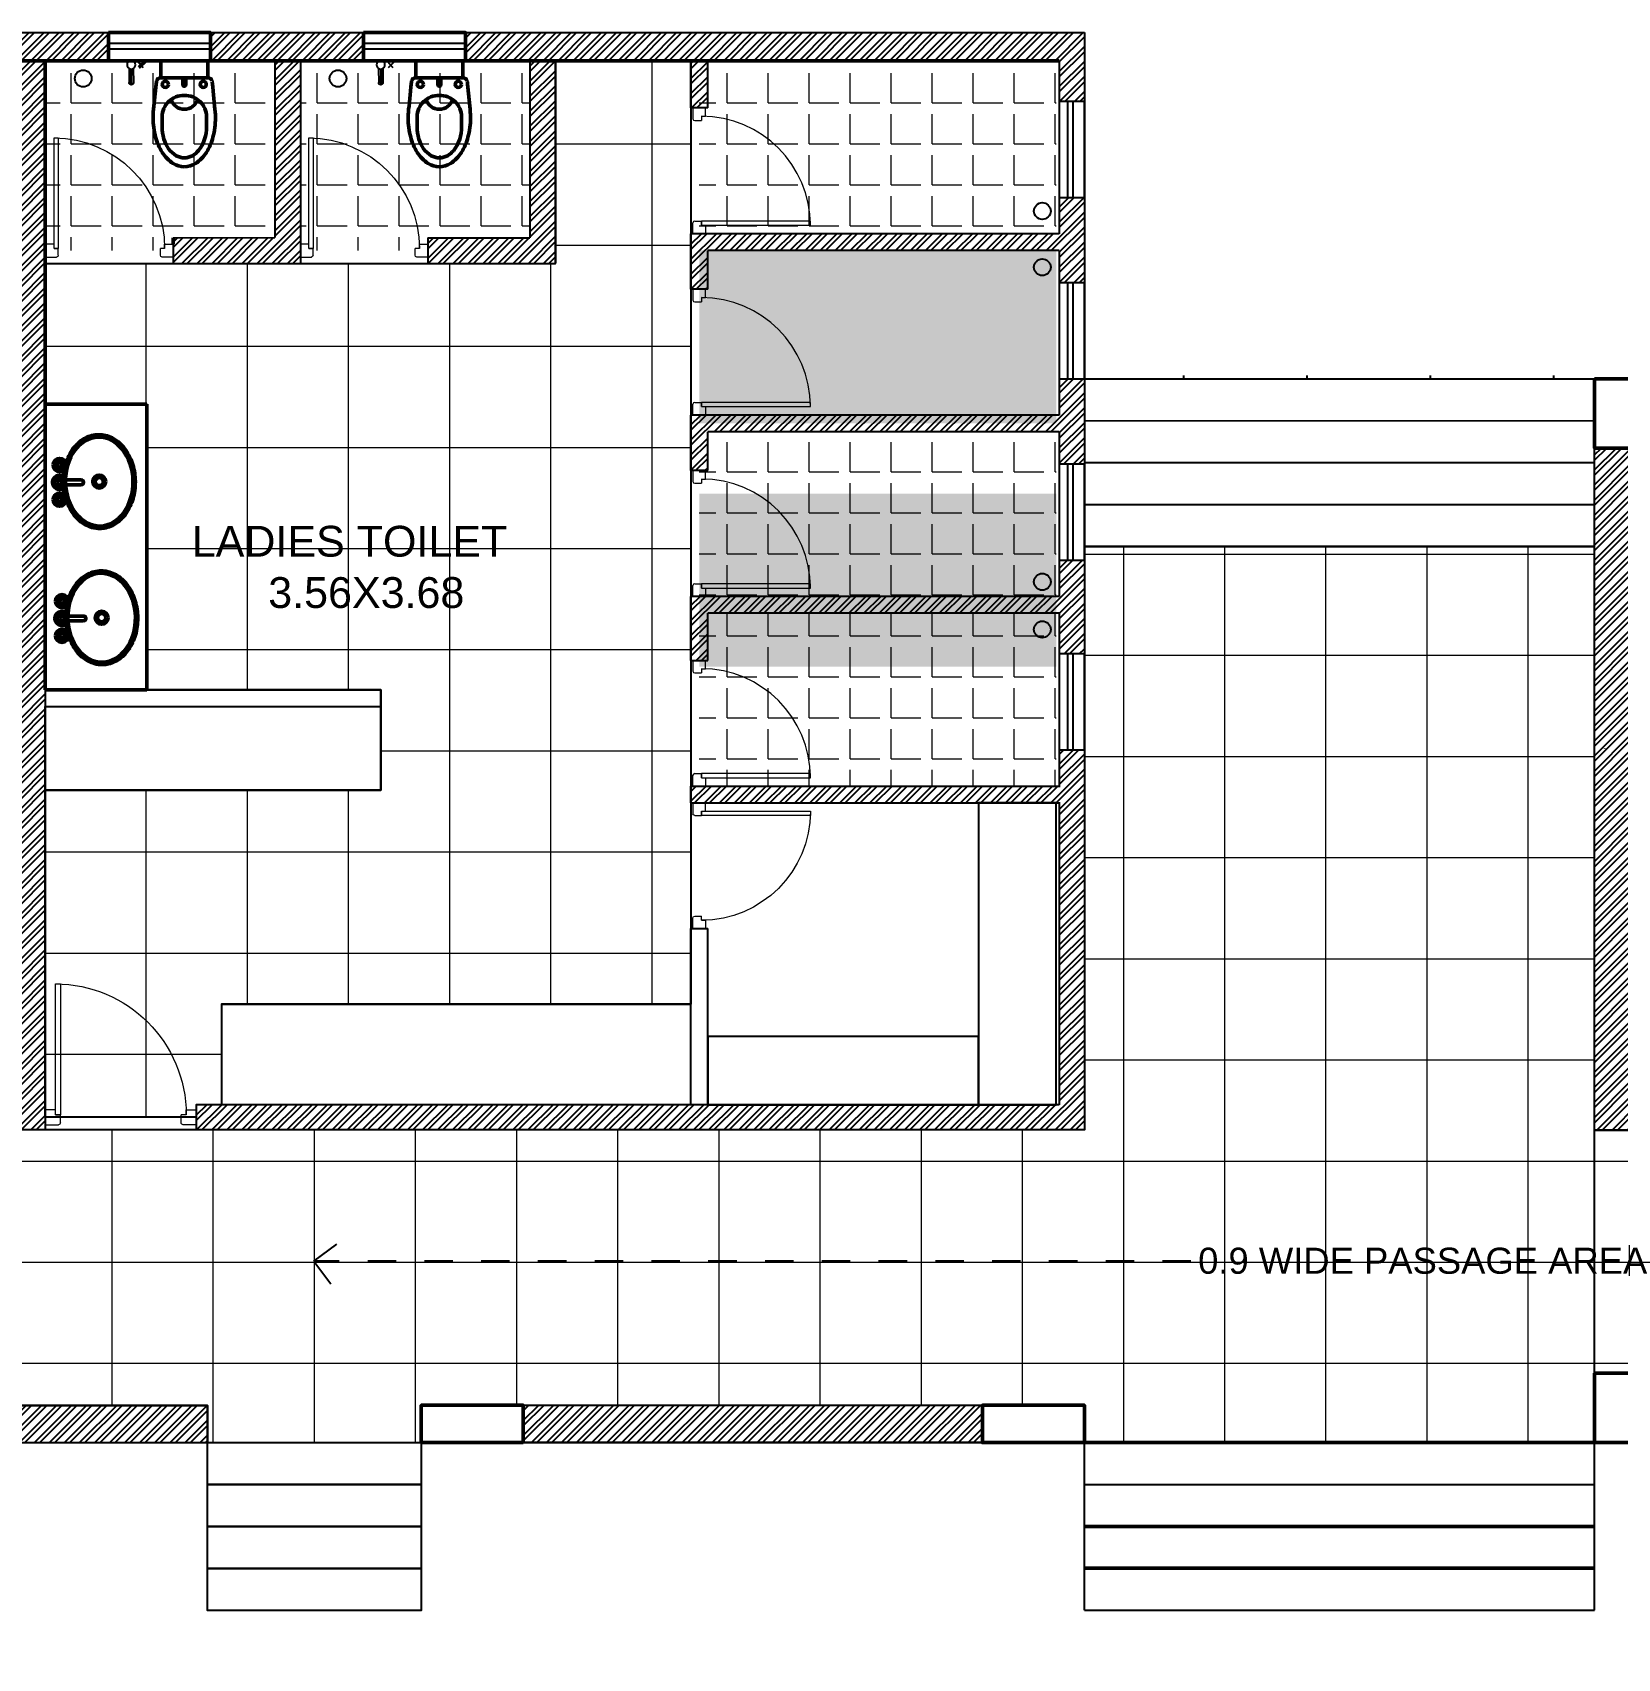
# Model space of a CAD drawing. Header units: millimetres. Extents: x 1521 to 3683, y 1649 to 3322.
# Drawn here: x 1917.74 to 1923.32, y 1666.53 to 1672.26 of the extents above; entities that cross this region are included whole.
import ezdxf

# ---------------------------------------------------------------- set-up
doc = ezdxf.new("R2010")
doc.units = ezdxf.units.MM
doc.header["$LTSCALE"] = 0.1
doc.linetypes.add('DASHED2', pattern=[0.375, 0.25, -0.125])
for name, color, linetype, lineweight in [('COL', 1, 'Continuous', 50), ('DOOR', 8, 'Continuous', 15), ('plan wall', 7, 'Continuous', 25), ('WALL', 7, 'Continuous', 50)]:
    doc.layers.add(name, color=color, linetype=linetype, lineweight=lineweight)
doc.styles.add('WORKING', font='ARIALN.TTF')
pattern_1 = [(45, (1274.377843, 807.466503), (-0.0265249055, 0.0265249055), []), (45, (1274.377843, 807.48526), (-0.0265249055, 0.0265249055), [])]
pattern_2 = [(0, (999.78936, 958.43004), (0, 0.144420742), [0.105033267, -0.039387475]), (90, (999.78936, 958.43004), (-0.144420742, 0), [0.105033267, -0.039387475])]
pattern_3 = [(0, (368.9064, 13.69224), (0, 0.35636287), []), (90, (368.9064, 13.69224), (-0.35636287, 0), [])]

# ---------------------------------------------------------------- blocks, each defined once
blk = doc.blocks.new('D75')
at = {"layer": 'DOOR'}
for p, q in [((0.05, 0.7), (0.05, 0.675)), ((0.05, 0.7), (0.075, 0.7)), ((0.05, 0.05), (0.05, 0.075)), ((0.05, 0.05), (0.075, 0.05))]:
    blk.add_line(p, q, dxfattribs=at)
for points in [[(0.075, 0.7), (0.075, 0.75), (0, 0.75), (0, 0.685)], [(0.01, 0.675), (0.05, 0.675)], [(0.075, 0.05), (0.075, 0), (0, 0), (0, 0.065)], [(0.01, 0.075), (0.05, 0.075)]]:
    blk.add_lwpolyline(points, dxfattribs=at)
blk.add_lwpolyline([(0.05, 0.075), (0.05, 0.05), (0.7, 0.05), (0.7, 0.075)], close=True, dxfattribs=at)
for centre, radius, start, end in [((0.01, 0.685), 0.01, 180, 270), ((0.05, 0.05), 0.65, 0, 90), ((0.01, 0.065), 0.01, 90, 180)]:
    blk.add_arc(centre, radius, start, end, dxfattribs=at)
blk = doc.blocks.new('Faucet - Bathroom top')
for p, q in [((-4.107, 0.125), (-4.375, 0.125)), ((-3.75, 0.4788), (-3.75, 0.75)), ((-3.5, 0.482), (-3.5, 0.75)), ((-3.1461, 0.125), (-2.875, 0.125)), ((3.143, 0.125), (2.875, 0.125)), ((3.5, 0.4788), (3.5, 0.75)), ((3.75, 0.482), (3.75, 0.75)), ((4.1039, 0.125), (4.375, 0.125)), ((-4.1039, -0.125), (-4.375, -0.125)), ((-3.75, -0.4821), (-3.75, -0.75)), ((-3.5, -0.4789), (-3.5, -0.75)), ((-3.143, -0.125), (-2.875, -0.125)), ((-0.5, -0.8639), (-0.5, -4.5)), ((0.5, -4.5), (0.5, -0.8631)), ((3.1461, -0.125), (2.875, -0.125)), ((3.5, -0.4821), (3.5, -0.75)), ((3.75, -0.4789), (3.75, -0.75)), ((4.107, -0.125), (4.375, -0.125))]:
    blk.add_line(p, q)
for centre, radius in [((-3.625, 0), 1.375), ((-4.625, 0), 0.2795), ((-3.625, 0), 0.5), ((-3.625, 1), 0.2795), ((-2.625, 0), 0.2795), ((0, 0), 0.5), ((3.625, 0), 1.375), ((2.625, 0), 0.2795), ((3.625, 0), 0.5), ((3.625, 1), 0.2795), ((4.625, 0), 0.2795), ((-3.625, -1), 0.2795), ((3.625, -1), 0.2795)]:
    blk.add_circle(centre, radius)
for centre, radius, start, end in [((-3.625, 0), 1, 105.2407, 164.2093), ((-3.625, 0), 1, 16.44125, 74.07887), ((0, 0), 1.5, 289.6514, 250.3603), ((0, 0), 1, 300.3431, 239.7554), ((3.625, 0), 1, 106.12, 164.0884), ((3.625, 0), 1, 16.23422, 73.90469), ((-3.625, 0), 1, 196.2342, 253.9047), ((-3.625, 0), 1, 286.12, 344.0884), ((3.625, 0), 1, 196.4413, 254.0789), ((3.625, 0), 1, 285.2407, 344.2093), ((0, -4.5), 0.5, 180, 0)]:
    blk.add_arc(centre, radius, start, end)
blk = doc.blocks.new('A$C491C4D06')
for p, q in [((0.1021, 0.6858), (-0.504, 0.6866)), ((-0.504, 0.6866), (-0.504, -1.0171)), ((0.1021, -1.0171), (0.1021, 0.6858)), ((0.1021, -1.0171), (-0.504, -1.0171))]:
    blk.add_line(p, q)
for centre, radius in [((-0.1823, 0.2247), 0.0386), ((-0.1823, 0.2247), 0.0243), ((-0.1679, -0.5873), 0.0386), ((-0.1679, -0.5873), 0.0243)]:
    blk.add_circle(centre, radius)
at = {"extrusion": (0, 0, -1)}
for centre in [(-0.1823, 0.2247), (-0.1679, -0.5873)]:
    blk.add_ellipse(centre, major_axis=(0.0056, -0.2651), ratio=0.757949, dxfattribs=at)
for points in [[(-0.1764, -0.0547), (-0.193, -0.055), (-0.2096, -0.0529), (-0.2524, -0.0409), (-0.2777, -0.0269), (-0.3225, 0.0117), (-0.342, 0.0362), (-0.3728, 0.0925), (-0.3841, 0.1243), (-0.3973, 0.1907), (-0.3992, 0.2254), (-0.3933, 0.2932), (-0.3855, 0.3264), (-0.3611, 0.3869), (-0.3446, 0.4142), (-0.3045, 0.4593), (-0.281, 0.477), (-0.2301, 0.5001), (-0.2027, 0.5054), (-0.1483, 0.5023), (-0.1213, 0.4941), (-0.0719, 0.4656), (-0.0494, 0.4454), (-0.0118, 0.3963), (0.0035, 0.3674), (0.025, 0.3045), (0.0312, 0.2706), (0.034, 0.2023), (0.0306, 0.1679), (0.0144, 0.103), (0.0016, 0.0725), (-0.0319, 0.0195), (-0.0525, -0.003), (-0.0992, -0.0367), (-0.1253, -0.0479), (-0.1603, -0.0538), (-0.1683, -0.0545), (-0.1764, -0.0547)], [(-0.162, -0.8667), (-0.1786, -0.8671), (-0.1952, -0.8649), (-0.238, -0.8529), (-0.2633, -0.8389), (-0.3081, -0.8004), (-0.3276, -0.7758), (-0.3584, -0.7195), (-0.3697, -0.6878), (-0.3829, -0.6214), (-0.3848, -0.5867), (-0.3789, -0.5188), (-0.3711, -0.4857), (-0.3467, -0.4252), (-0.3302, -0.3978), (-0.2901, -0.3528), (-0.2666, -0.335), (-0.2157, -0.312), (-0.1883, -0.3067), (-0.1339, -0.3097), (-0.1069, -0.318), (-0.0575, -0.3464), (-0.035, -0.3666), (0.0026, -0.4157), (0.0179, -0.4447), (0.0394, -0.5075), (0.0456, -0.5414), (0.0484, -0.6097), (0.045, -0.6442), (0.0288, -0.709), (0.016, -0.7395), (-0.0174, -0.7925), (-0.0381, -0.815), (-0.0848, -0.8487), (-0.1109, -0.8599), (-0.1459, -0.8658), (-0.1539, -0.8666), (-0.162, -0.8667)]]:
    blk.add_open_spline(points, degree=3, knots=[0, 0, 0, 0, 0.226401, 0.226401, 0.598061, 0.598061, 0.969721, 0.969721, 1.341381, 1.341381, 1.713041, 1.713041, 2.084701, 2.084701, 2.456361, 2.456361, 2.828021, 2.828021, 3.199681, 3.199681, 3.571341, 3.571341, 3.943001, 3.943001, 4.314661, 4.314661, 4.686321, 4.686321, 5.057982, 5.057982, 5.429642, 5.429642, 5.801302, 5.801302, 6.172962, 6.172962, 6.283185, 6.283185, 6.283185, 6.283185])
at = {"xscale": -0.0285377218567646, "yscale": 0.0285377218567646, "zscale": 0.0285377218568328, "rotation": 90}
for p in [(-0.4185, 0.2204), (-0.4041, -0.5916)]:
    blk.add_blockref('Faucet - Bathroom top', p, dxfattribs=at)

msp = doc.modelspace()

# ---------------------------------------------------------------- hatches: boundary and pattern name
h = msp.add_hatch()
h.set_pattern_fill('STEEL', color=256, scale=0.011815, style=0)
h.set_pattern_definition(pattern_1)
h.paths.add_polyline_path([(1916.2064, 1672.2611), (1915.826, 1672.2611), (1915.826, 1672.1617), (1915.894, 1672.1617), (1915.894, 1671.4501), (1916.3433, 1671.4501), (1916.3434, 1671.5382), (1915.9839, 1671.5382), (1915.9839, 1672.1617), (1916.2064, 1672.1617)])
h.paths.add_polyline_path([(1917.1049, 1672.2611), (1916.5656, 1672.2611), (1916.5656, 1672.1617), (1916.7926, 1672.1617), (1916.7926, 1671.5151), (1916.7926, 1671.5151), (1916.7926, 1671.4702), (1916.7926, 1671.4702), (1916.7926, 1671.4501), (1917.2409, 1671.4501), (1917.241, 1671.5382), (1916.8824, 1671.5386), (1916.8824, 1672.1617), (1917.1049, 1672.1617)])
h.paths.add_polyline_path([(1918.0034, 1672.2611), (1917.4641, 1672.2611), (1917.4641, 1672.1617), (1918.0034, 1672.1617)])
h.paths.add_polyline_path([(1918.9019, 1672.2611), (1918.3626, 1672.2611), (1918.3626, 1672.1617), (1918.9019, 1672.1617)])
h = msp.add_hatch()
h.set_pattern_fill('STEEL', color=256, scale=0.011815, style=0)
h.set_pattern_definition(pattern_1)
h.paths.add_polyline_path([(1921.4414, 1671.6802), (1921.3528, 1671.6802), (1921.3528, 1671.5524), (1920.0551, 1671.5524), (1920.0551, 1671.3565), (1920.1142, 1671.3565), (1920.1142, 1671.4933), (1921.3528, 1671.4933), (1921.3528, 1671.379), (1921.4414, 1671.379)])
h.paths.add_polyline_path([(1921.4414, 1672.2611), (1919.2612, 1672.2611), (1919.2612, 1672.1617), (1921.3528, 1672.1617), (1921.3528, 1672.0179), (1921.4414, 1672.0179)])
h = msp.add_hatch()
h.set_pattern_fill('STEEL', color=256, scale=0.011815, style=0)
h.set_pattern_definition(pattern_1)
h.paths.add_polyline_path([(1917.6911, 1672.1617), (1917.7809, 1672.1617), (1917.7809, 1668.3951), (1917.6911, 1668.3951)])
at = {"lineweight": 0}
h = msp.add_hatch(dxfattribs=at)
h.set_pattern_fill('ANGLE', color=9, scale=0.020676, style=0)
h.set_pattern_definition(pattern_2)
h.paths.add_polyline_path([(1918.5896, 1672.1617), (1917.7809, 1672.1617), (1917.7809, 1671.4927), (1918.2301, 1671.4927), (1918.2301, 1671.5382), (1918.5896, 1671.5382)])
h = msp.add_hatch(dxfattribs=at)
h.set_pattern_fill('NET', color=9, scale=0.11224, style=0)
h.set_pattern_definition([(0, (999.78936, 958.43004), (0, 0.35636287), []), (90, (999.78936, 958.43004), (-0.35636287, 0), [])])
h.paths.add_polyline_path([(1919.5779, 1672.1617), (1920.0551, 1672.1617), (1920.0551, 1668.8381), (1918.4012, 1668.8381), (1918.4012, 1668.4837), (1918.3126, 1668.4837), (1918.3126, 1668.4394), (1917.7809, 1668.4394), (1917.7809, 1669.592), (1918.9624, 1669.592), (1918.9624, 1669.9455), (1918.1389, 1669.9455), (1918.1389, 1670.9514), (1917.7809, 1670.9519), (1917.7816, 1671.4476), (1918.6794, 1671.4476), (1919.5779, 1671.4476)])
h = msp.add_hatch()
h.set_pattern_fill('STEEL', color=256, scale=0.011815, style=0)
h.set_pattern_definition([(45, (368.906393, 13.69224), (-0.02652490555, 0.02652490555), []), (45, (368.906393, 13.710996), (-0.02652490555, 0.02652490555), [])])
h.paths.add_polyline_path([(1918.6794, 1671.5151), (1918.6794, 1672.1617), (1918.5896, 1672.1617), (1918.5896, 1671.5386), (1918.231, 1671.5382), (1918.2311, 1671.4476), (1918.6794, 1671.4476), (1918.6794, 1671.4702), (1918.6794, 1671.4702), (1918.6794, 1671.5151)])
h.paths.add_polyline_path([(1919.5779, 1672.1617), (1919.4881, 1672.1617), (1919.4881, 1671.5382), (1919.1286, 1671.5382), (1919.1287, 1671.4501), (1919.5779, 1671.4501)])
h = msp.add_hatch(dxfattribs=at)
h.set_pattern_fill('ANGLE', color=9, scale=0.020676, style=0)
h.set_pattern_definition(pattern_2)
h.paths.add_polyline_path([(1919.4881, 1672.1617), (1918.6794, 1672.1617), (1918.6794, 1671.4927), (1919.1286, 1671.4927), (1919.1286, 1671.5382), (1919.4881, 1671.5382)])
h = msp.add_hatch()
h.set_pattern_fill('STEEL', color=256, scale=0.011815, style=0)
h.set_pattern_definition(pattern_1)
h.paths.add_polyline_path([(1920.1142, 1672.1617), (1920.0551, 1672.1617), (1920.0551, 1671.9954), (1920.1142, 1671.9954)])
h = msp.add_hatch(dxfattribs=at)
h.set_pattern_fill('ANGLE', color=9, scale=0.020676, style=0)
h.set_pattern_definition(pattern_2)
h.paths.add_polyline_path([(1920.0847, 1671.5524), (1921.342, 1671.5524), (1921.342, 1672.1617), (1920.0847, 1672.1617)])
h = msp.add_hatch(dxfattribs=at)
h.set_pattern_fill('ANGLE', color=9, scale=0.020676, style=0)
h.set_pattern_definition(pattern_2)
h.paths.add_polyline_path([(1920.0847, 1670.8839), (1921.342, 1670.8839), (1921.342, 1671.4933), (1920.0847, 1671.4933)])
h.paths.add_polyline_path([(1940.1065, 1661.4813), (1940.1065, 1662.2492), (1939.3976, 1662.2492), (1939.3976, 1662.1931), (1939.3533, 1662.193), (1939.3533, 1661.7438), (1939.3976, 1661.7438), (1939.3976, 1661.4813)])
h = msp.add_hatch()
h.set_pattern_fill('STEEL', color=256, scale=0.011815, style=0)
h.set_pattern_definition(pattern_1)
h.paths.add_polyline_path([(1921.4414, 1670.4023), (1921.3528, 1670.4023), (1921.3528, 1670.2745), (1920.0551, 1670.2745), (1920.0551, 1670.0491), (1920.1142, 1670.0491), (1920.1142, 1670.2155), (1921.3528, 1670.2155), (1921.3528, 1670.0716), (1921.4414, 1670.0716)])
h.paths.add_polyline_path([(1921.4414, 1671.0412), (1921.3528, 1671.0412), (1921.3528, 1670.9135), (1920.0551, 1670.9135), (1920.0551, 1670.7176), (1920.1142, 1670.7176), (1920.1142, 1670.8544), (1921.3528, 1670.8544), (1921.3528, 1670.74), (1921.4414, 1670.74)])
h = msp.add_hatch(dxfattribs=at)
h.set_pattern_fill('ANGLE', color=9, scale=0.020676, style=0)
h.set_pattern_definition(pattern_2)
h.paths.add_polyline_path([(1920.0847, 1670.245), (1921.342, 1670.245), (1921.342, 1670.8544), (1920.0847, 1670.8544)])
h = msp.add_hatch()
h.set_pattern_fill('STEEL', color=256, scale=0.011815, style=0)
h.set_pattern_definition(pattern_1)
h.paths.add_polyline_path([(1923.2385, 1670.7973), (1923.3632, 1670.7973), (1923.3632, 1668.4831), (1923.2385, 1668.4831)])
h.paths.add_polyline_path([(1923.2385, 1668.4831), (1923.4348, 1668.4831), (1923.4348, 1668.3945), (1923.2385, 1668.3945)])
h = msp.add_hatch(dxfattribs=at)
h.set_pattern_fill('ANGLE', color=9, scale=0.020676, style=0)
h.set_pattern_definition([(0, (999.78936, 957.57347), (0, 0.144420742), [0.105033267, -0.039387475]), (90, (999.78936, 957.57347), (-0.144420742, 0), [0.105033267, -0.039387475])])
h.paths.add_polyline_path([(1920.0847, 1670.0273), (1921.342, 1670.0273), (1921.342, 1670.6367), (1920.0847, 1670.6367)])
h.paths.add_polyline_path([(1940.1065, 1660.6247), (1940.1065, 1661.3926), (1939.3976, 1661.3926), (1939.3976, 1661.3365), (1939.3533, 1661.3364), (1939.3533, 1660.8872), (1939.3976, 1660.8872), (1939.3976, 1660.6247)])
h = msp.add_hatch(dxfattribs=at)
h.set_pattern_fill('NET', color=9, scale=0.11224, style=0)
h.set_pattern_definition(pattern_3)
h.paths.add_polyline_path([(1916.3603, 1668.3951), (1916.3603, 1667.2934), (1917.1135, 1667.2934), (1917.1135, 1667.424), (1918.3521, 1667.424), (1918.3521, 1667.2934), (1919.1053, 1667.2934), (1919.1053, 1667.425), (1921.4414, 1667.425), (1921.4414, 1667.2933), (1923.2385, 1667.2933), (1923.2385, 1667.5375), (1923.2383, 1670.4506), (1921.4414, 1670.4506), (1921.4414, 1668.3951)])
h = msp.add_hatch(dxfattribs=at)
h.set_pattern_fill('ANGLE', color=9, scale=0.020676, style=0)
h.set_pattern_definition(pattern_2)
h.paths.add_polyline_path([(1920.0847, 1669.6061), (1921.342, 1669.6061), (1921.342, 1670.2155), (1920.0847, 1670.2155)])
h = msp.add_hatch()
h.set_pattern_fill('STEEL', color=256, scale=0.011815, style=0)
h.set_pattern_definition(pattern_1)
h.paths.add_polyline_path([(1921.4414, 1669.7339), (1921.3528, 1669.7339), (1921.3528, 1669.6061), (1920.0551, 1669.6061), (1920.0551, 1669.547), (1921.3528, 1669.547), (1921.3528, 1668.4837), (1918.3126, 1668.4837), (1918.3126, 1668.4394), (1918.3126, 1668.4128), (1918.3126, 1668.3951), (1921.4414, 1668.3951)])
h = msp.add_hatch(dxfattribs=at)
h.set_pattern_fill('NET', color=9, scale=0.11224, style=0)
h.set_pattern_definition(pattern_3)
h.paths.add_polyline_path([(1923.2384, 1668.3945), (1929.9858, 1668.3945), (1929.9858, 1669.1267), (1932.4265, 1669.1267), (1932.4265, 1668.3945), (1936.5107, 1668.3945), (1936.5107, 1668.3561), (1936.5107, 1657.0965), (1935.9006, 1657.0965), (1935.9006, 1657.1372), (1935.7378, 1657.1372), (1935.7378, 1657.0965), (1935.1276, 1657.0965), (1935.1276, 1667.4182), (1923.3632, 1667.4182), (1923.3632, 1667.5375), (1923.2385, 1667.5375)])
h = msp.add_hatch()
h.set_pattern_fill('STEEL', color=256, scale=0.011815, style=0)
h.set_pattern_definition(pattern_1)
h.paths.add_polyline_path([(1917.1135, 1667.425), (1917.1135, 1667.2934), (1918.3521, 1667.2934), (1918.3521, 1667.425)])
h = msp.add_hatch()
h.set_pattern_fill('STEEL', color=256, scale=0.011815, style=0)
h.set_pattern_definition(pattern_1)
h.paths.add_polyline_path([(1919.4647, 1667.425), (1921.082, 1667.425), (1921.082, 1667.2934), (1919.4647, 1667.2934)])
h.paths.add_polyline_path([(1923.3632, 1667.4155), (1924.9904, 1667.4155), (1924.9904, 1667.2934), (1923.3632, 1667.2934)])
h.paths.add_polyline_path([(1925.2344, 1667.4182), (1927.3769, 1667.4182), (1927.3769, 1667.2934), (1925.2344, 1667.2934)])

# ---------------------------------------------------------------- linework, layer by layer
for p, q in [((1914.0306, 1672.2611), (1921.4414, 1672.2611)), ((1921.4414, 1672.2611), (1921.4414, 1672.1617)), ((1921.4414, 1672.2611), (1921.4414, 1671.0412)), ((1917.7809, 1672.1617), (1917.7809, 1668.3951)), ((1918.5896, 1672.1617), (1918.5896, 1671.5386)), ((1918.6794, 1672.1617), (1918.6794, 1671.4476)), ((1919.4881, 1672.1617), (1919.4881, 1671.5382)), ((1919.5779, 1672.1617), (1919.5779, 1671.4501)), ((1920.0551, 1671.9954), (1920.0551, 1672.1617)), ((1920.1142, 1671.9954), (1920.1142, 1672.1617)), ((1921.3528, 1672.1617), (1921.3528, 1671.5524)), ((1921.4414, 1672.1617), (1921.4414, 1668.3951)), ((1920.1142, 1671.9954), (1920.0551, 1671.9954)), ((1918.231, 1671.5382), (1918.5896, 1671.5386)), ((1918.231, 1671.5382), (1918.2311, 1671.4483)), ((1919.1286, 1671.5382), (1919.1287, 1671.4476)), ((1919.1286, 1671.5382), (1919.4881, 1671.5382)), ((1920.0551, 1671.3565), (1920.0551, 1671.5524)), ((1921.3528, 1671.5524), (1920.0551, 1671.5524)), ((1920.1142, 1671.3565), (1920.1142, 1671.4933)), ((1921.3528, 1671.4933), (1920.1142, 1671.4933)), ((1921.3528, 1671.4933), (1921.3528, 1670.9135)), ((1920.1142, 1671.3565), (1920.0551, 1671.3565)), ((1921.4414, 1671.0413), (1923.2385, 1671.0414)), ((1920.0551, 1670.7176), (1920.0551, 1670.9135)), ((1921.3528, 1670.9135), (1920.0551, 1670.9135)), ((1920.1142, 1670.7176), (1920.1142, 1670.8544)), ((1921.3528, 1670.8544), (1920.1142, 1670.8544)), ((1921.3528, 1670.8544), (1921.3528, 1670.2745)), ((1923.2384, 1668.3945), (1923.2385, 1670.7973)), ((1923.3632, 1670.7973), (1923.2385, 1670.7973)), ((1923.3632, 1670.7973), (1923.2385, 1670.7973)), ((1920.1142, 1670.7176), (1920.0551, 1670.7176)), ((1920.0551, 1670.0491), (1920.0551, 1670.2745)), ((1921.3528, 1670.2745), (1920.0551, 1670.2745)), ((1920.1142, 1670.0491), (1920.1142, 1670.2155)), ((1921.3528, 1670.2155), (1920.1142, 1670.2155)), ((1921.3528, 1670.2155), (1921.3528, 1669.6061)), ((1920.0551, 1670.0491), (1920.1142, 1670.0491)), ((1917.7809, 1669.9455), (1918.9624, 1669.9455)), ((1918.9624, 1669.9455), (1918.9624, 1669.8864)), ((1917.7809, 1669.8864), (1918.9624, 1669.8864)), ((1923.2752, 1669.7391), (1923.2752, 1669.7394)), ((1920.0551, 1669.6061), (1921.3564, 1669.6061)), ((1920.0551, 1669.547), (1920.0551, 1669.6061)), ((1920.0551, 1669.547), (1921.3564, 1669.547)), ((1921.3528, 1669.547), (1921.3528, 1668.4837)), ((1920.0551, 1668.4837), (1920.0551, 1669.104)), ((1920.0551, 1669.104), (1920.1142, 1669.104)), ((1920.1142, 1668.4837), (1920.1142, 1669.104)), ((1918.4012, 1668.8381), (1918.4012, 1668.4837)), ((1918.4012, 1668.8381), (1920.0551, 1668.8381)), ((1918.3126, 1668.4837), (1918.3126, 1668.3951)), ((1921.3528, 1668.4837), (1918.3126, 1668.4837)), ((1917.7809, 1668.3951), (1917.6911, 1668.3951)), ((1921.4414, 1668.3951), (1918.3126, 1668.3951)), ((1923.4348, 1668.3945), (1923.2384, 1668.3945)), ((1919.4647, 1667.425), (1921.082, 1667.425)), ((1916.3603, 1667.2934), (1919.1053, 1667.2934)), ((1919.4647, 1667.2934), (1921.0818, 1667.2936)), ((1921.4415, 1666.7026), (1921.4414, 1667.2933)), ((1923.2385, 1666.7027), (1923.2385, 1667.2934)), ((1921.4415, 1666.7026), (1923.2385, 1666.7027))]:
    msp.add_line(p, q)
at = {"color": 253}
for p, q in [((1921.4414, 1671.0412), (1923.2385, 1671.0413)), ((1921.4414, 1670.8936), (1923.2385, 1670.8937)), ((1921.4414, 1670.7459), (1923.2385, 1670.746)), ((1921.4415, 1670.5982), (1923.2385, 1670.5983)), ((1921.4415, 1670.4505), (1923.2385, 1670.4506)), ((1921.4414, 1667.1457), (1923.2385, 1667.1458))]:
    msp.add_line(p, q, dxfattribs=at)
at = {"color": 3}
for p, q in [((1921.791, 1671.0413), (1921.791, 1671.0527)), ((1922.2255, 1671.0413), (1922.2255, 1671.0527)), ((1922.66, 1671.0413), (1922.66, 1671.0527)), ((1923.0945, 1671.0413), (1923.0945, 1671.0527))]:
    msp.add_line(p, q, dxfattribs=at)
at = {"linetype": 'DASHED2'}
for p, q in [((1918.7272, 1667.9323), (1918.8198, 1668.0014)), ((1921.8165, 1667.9323), (1918.7272, 1667.9323)), ((1918.7272, 1667.9323), (1918.7967, 1667.8398))]:
    msp.add_line(p, q, dxfattribs=at)
at = {"color": 253}
for points in [[(1918.0034, 1672.2232), (1918.3626, 1672.2232), (1918.3626, 1672.2024), (1918.0034, 1672.2024)], [(1918.9019, 1672.2232), (1919.2612, 1672.2232), (1919.2612, 1672.2024), (1918.9019, 1672.2024)], [(1921.4414, 1672.0179), (1921.3528, 1672.0179), (1921.3528, 1671.6802), (1921.4414, 1671.6802)], [(1921.4018, 1672.0179), (1921.3817, 1672.0179), (1921.3817, 1671.6802), (1921.4018, 1671.6802)], [(1921.4414, 1671.379), (1921.3528, 1671.379), (1921.3528, 1671.0412), (1921.4414, 1671.0412)], [(1921.4018, 1671.379), (1921.3817, 1671.379), (1921.3817, 1671.0412), (1921.4018, 1671.0412)], [(1921.4414, 1670.74), (1921.3528, 1670.74), (1921.3528, 1670.4023), (1921.4414, 1670.4023)], [(1921.4018, 1670.74), (1921.3817, 1670.74), (1921.3817, 1670.4023), (1921.4018, 1670.4023)], [(1918.3521, 1667.2934), (1919.1053, 1667.2934), (1919.1053, 1667.1454), (1918.3521, 1667.1454)], [(1918.3521, 1667.1454), (1919.1053, 1667.1454), (1919.1053, 1666.9974), (1918.3521, 1666.9974)], [(1918.3521, 1666.9974), (1919.1053, 1666.9974), (1919.1053, 1666.8494), (1918.3521, 1666.8494)], [(1918.3521, 1666.8494), (1919.1053, 1666.8494), (1919.1053, 1666.7013), (1918.3521, 1666.7013)]]:
    msp.add_lwpolyline(points, close=True, dxfattribs=at)
for points in [[(1917.6911, 1672.1617), (1917.7809, 1672.1617), (1917.7809, 1668.3951), (1917.6911, 1668.3951)], [(1921.4414, 1670.0716), (1921.3528, 1670.0716), (1921.3528, 1669.7339), (1921.4414, 1669.7339)], [(1921.4018, 1670.0716), (1921.3817, 1670.0716), (1921.3817, 1669.7339), (1921.4018, 1669.7339)], [(1917.7809, 1669.8864), (1918.9624, 1669.8864), (1918.9624, 1669.592), (1917.7809, 1669.592)], [(1921.342, 1669.547), (1921.0682, 1669.547), (1921.0682, 1668.4837), (1921.342, 1668.4837)], [(1921.0682, 1668.7241), (1920.1142, 1668.7241), (1920.1142, 1668.4837), (1921.0682, 1668.4837)], [(1918.3521, 1667.424), (1917.1135, 1667.424), (1917.1135, 1667.2934), (1918.3521, 1667.2934)], [(1919.4647, 1667.425), (1921.082, 1667.425), (1921.082, 1667.2934), (1919.4647, 1667.2934)]]:
    msp.add_lwpolyline(points, close=True)
for points in [[(1919.5779, 1672.1617), (1920.0551, 1672.1617), (1920.0551, 1668.8381), (1918.4012, 1668.8381), (1918.4012, 1668.4837), (1918.3126, 1668.4837), (1918.3126, 1668.4394), (1917.7809, 1668.4394), (1917.7809, 1669.592), (1918.9624, 1669.592), (1918.9624, 1669.9455), (1918.1389, 1669.9455), (1918.1389, 1670.9514), (1917.7809, 1670.9519), (1917.7816, 1671.4476), (1918.6794, 1671.4476), (1919.5779, 1671.4476), (1919.5779, 1672.1617), (1920.0551, 1672.1617), (1920.0551, 1668.8381)], [(1916.3603, 1668.3951), (1916.3603, 1667.2934), (1917.1135, 1667.2934), (1917.1135, 1667.424), (1918.3521, 1667.424), (1918.3521, 1667.2934), (1919.1053, 1667.2934), (1919.1053, 1667.425), (1921.4414, 1667.425), (1921.4414, 1667.2933), (1923.2385, 1667.2933), (1923.2385, 1667.5375), (1923.2383, 1670.4506), (1921.4414, 1670.4506), (1921.4414, 1668.3951), (1916.3603, 1668.3951)], [(1923.2384, 1668.3945), (1929.9858, 1668.3945), (1929.9858, 1669.1267), (1932.4265, 1669.1267), (1932.4265, 1668.3945), (1936.5107, 1668.3945), (1936.5107, 1668.3561), (1936.5107, 1657.0965), (1935.9006, 1657.0965), (1935.9006, 1657.1372), (1935.7378, 1657.1372), (1935.7378, 1657.0965), (1935.1276, 1657.0965), (1935.1276, 1667.4182), (1923.3632, 1667.4182), (1923.3632, 1667.5375), (1923.2385, 1667.5375), (1923.2384, 1668.3945)]]:
    msp.add_lwpolyline(points)
at = {"layer": 'COL'}
for points in [[(1923.2385, 1671.0414), (1923.3632, 1671.0414), (1923.3632, 1670.7973), (1923.2385, 1670.7973)], [(1923.2385, 1667.5375), (1923.3632, 1667.5375), (1923.3632, 1667.2934), (1923.2385, 1667.2934)]]:
    msp.add_lwpolyline(points, close=True, dxfattribs=at)
at = {"layer": 'plan wall'}
for p, q in [((1918.1053, 1672.1618), (1918.1258, 1672.1381)), ((1918.9844, 1672.1618), (1919.005, 1672.1381)), ((1918.9895, 1672.1381), (1919.0139, 1672.1618)), ((1918.0761, 1672.1342), (1918.0762, 1672.0833)), ((1918.0835, 1672.1322), (1918.0836, 1672.0773)), ((1918.0909, 1672.1342), (1918.091, 1672.0834)), ((1918.9552, 1672.1342), (1918.9554, 1672.0833)), ((1918.9626, 1672.1322), (1918.9628, 1672.0773)), ((1918.97, 1672.1342), (1918.9701, 1672.0834))]:
    msp.add_line(p, q, dxfattribs=at)
for centre in [(1917.9144, 1672.0991), (1918.8119, 1672.0991), (1921.293, 1671.6322), (1921.293, 1671.4341), (1921.293, 1670.3258), (1921.293, 1670.1582)]:
    msp.add_circle(centre, 0.0295, dxfattribs=at)
at = {"layer": 'plan wall', "extrusion": (0, 0, -1)}
for centre, major_axis, ratio, start_param, end_param in [((1918.0835, 1672.147), (0.0003, -0.0148), 0.999968, 3.157287497747048, 9.440472804926635), ((1918.9626, 1672.147), (0.0003, -0.0148), 0.999968, 3.157287497747048, 9.440472804926635), ((1918.0836, 1672.0847), (0.00032, 0.00738), 0.999966, 1.524714, 4.666306), ((1918.9627, 1672.0847), (0.00032, 0.00738), 0.999966, 1.524714, 4.666306)]:
    msp.add_ellipse(centre, major_axis=major_axis, ratio=ratio, start_param=start_param, end_param=end_param, dxfattribs=at)
at = {"layer": 'WALL'}
for p, q in [((1921.3528, 1672.1617), (1916.8824, 1672.1617)), ((1918.1104, 1672.1381), (1918.1347, 1672.1618)), ((1918.1876, 1672.102), (1918.1876, 1672.1635)), ((1918.3534, 1672.102), (1918.3534, 1672.1635)), ((1919.0861, 1672.102), (1919.0861, 1672.1635)), ((1919.2519, 1672.102), (1919.2519, 1672.1635)), ((1918.1701, 1672.0684), (1918.1721, 1672.0889)), ((1918.1721, 1672.0889), (1918.1725, 1672.0908)), ((1918.1876, 1672.102), (1918.3534, 1672.102)), ((1918.2649, 1672.0777), (1918.2649, 1672.102)), ((1918.2761, 1672.102), (1918.2761, 1672.0777)), ((1918.3698, 1672.0796), (1918.3691, 1672.087)), ((1919.0686, 1672.0684), (1919.0706, 1672.0889)), ((1919.0706, 1672.0889), (1919.0711, 1672.0908)), ((1919.0861, 1672.102), (1919.2519, 1672.102)), ((1919.1634, 1672.0777), (1919.1634, 1672.102)), ((1919.1746, 1672.102), (1919.1746, 1672.0777)), ((1919.2683, 1672.0796), (1919.2676, 1672.087)), ((1918.1637, 1672.0015), (1918.1701, 1672.0684)), ((1918.1701, 1672.0684), (1918.1701, 1672.0684)), ((1918.3709, 1672.0684), (1918.3698, 1672.0796)), ((1918.3773, 1672.0015), (1918.3709, 1672.0684)), ((1919.0622, 1672.0015), (1919.0686, 1672.0684)), ((1919.0686, 1672.0684), (1919.0686, 1672.0684)), ((1919.2694, 1672.0684), (1919.2683, 1672.0796)), ((1919.2758, 1672.0015), (1919.2694, 1672.0684)), ((1918.1923, 1671.9294), (1918.1923, 1671.9639)), ((1918.3487, 1671.9294), (1918.3487, 1671.9639)), ((1919.0908, 1671.9294), (1919.0908, 1671.9639)), ((1919.2472, 1671.9294), (1919.2472, 1671.9639)), ((1923.2385, 1667.5375), (1923.2385, 1667.2934)), ((1923.2385, 1667.5375), (1923.2385, 1667.2934)), ((1928.2444, 1667.2934), (1923.2385, 1667.2934))]:
    msp.add_line(p, q, dxfattribs=at)
at = {"layer": 'WALL', "color": 253, "ltscale": 3}
for p, q in [((1917.7809, 1672.1617), (1917.7809, 1670.4593)), ((1918.5896, 1672.1666), (1918.5896, 1672.1654)), ((1918.6794, 1672.1666), (1918.6794, 1672.1653)), ((1917.7809, 1671.5375), (1917.7801, 1671.5375)), ((1918.231, 1671.5151), (1918.231, 1671.5382)), ((1917.7809, 1671.4476), (1917.78, 1671.4476)), ((1917.7809, 1670.4593), (1917.7809, 1670.8187)), ((1919.1053, 1667.2934), (1919.4647, 1667.2934)), ((1921.082, 1667.2934), (1921.4414, 1667.2934)), ((1923.2385, 1667.2934), (1921.4414, 1667.2934)), ((1921.4414, 1666.998), (1923.2385, 1666.9981)), ((1921.4415, 1666.8503), (1923.2385, 1666.8504))]:
    msp.add_line(p, q, dxfattribs=at)
at = {"layer": 'WALL'}
for points in [[(1918.0034, 1672.2611), (1918.3626, 1672.2611), (1918.3626, 1672.1617), (1918.0034, 1672.1617)], [(1918.9019, 1672.2611), (1919.2612, 1672.2611), (1919.2612, 1672.1617), (1918.9019, 1672.1617)]]:
    msp.add_lwpolyline(points, close=True, dxfattribs=at)
for points in [[(1918.1637, 1672.0015, 0.037845), (1918.1606, 1671.9608, 0.064521), (1918.1696, 1671.8919, 0.077404), (1918.1928, 1671.8387, 0.107171), (1918.2314, 1671.7997, 0.145262), (1918.2705, 1671.7881, 0.145262)], [(1918.2705, 1671.7881, 0.145262), (1918.3096, 1671.7997, 0.107171), (1918.3482, 1671.8387, 0.077404), (1918.3714, 1671.8919, 0.064521), (1918.3804, 1671.9608, 0.037845), (1918.3773, 1672.0015, 0.002814)], [(1919.0622, 1672.0015, 0.037845), (1919.0591, 1671.9608, 0.064521), (1919.0681, 1671.8919, 0.077404), (1919.0913, 1671.8387, 0.107171), (1919.1299, 1671.7997, 0.145262), (1919.169, 1671.7881, 0.145262)], [(1919.169, 1671.7881, 0.145262), (1919.2081, 1671.7997, 0.107171), (1919.2467, 1671.8387, 0.077404), (1919.2699, 1671.8919, 0.064521), (1919.2789, 1671.9608, 0.037845), (1919.2758, 1672.0015, 0.002814)], [(1918.1923, 1671.9294, 0.071828), (1918.1985, 1671.8859, 0.083183), (1918.2152, 1671.8517, 0.106691), (1918.242, 1671.8272, 0.13248), (1918.2705, 1671.8195, 0.13248)], [(1918.321, 1671.8456, 0.175199), (1918.3487, 1671.9294, 0.071828)], [(1919.0908, 1671.9294, 0.071828), (1919.0971, 1671.8859, 0.083183), (1919.1137, 1671.8517, 0.106691), (1919.1406, 1671.8272, 0.13248), (1919.169, 1671.8195, 0.13248)], [(1919.2196, 1671.8456, 0.175199), (1919.2472, 1671.9294, 0.071828)], [(1918.2705, 1671.8195, 0.13248), (1918.2989, 1671.8272, 0.084036), (1918.321, 1671.8456, 0.083183)], [(1919.169, 1671.8195, 0.13248), (1919.1975, 1671.8272, 0.084036), (1919.2196, 1671.8456, 0.083183)]]:
    msp.add_lwpolyline(points, format="xyb", dxfattribs=at)
at = {"layer": 'WALL', "color": 1, "ltscale": 3}
for points in [[(1919.4647, 1667.2934), (1919.1053, 1667.2934), (1919.1053, 1667.425), (1919.4647, 1667.425)], [(1921.4414, 1667.2934), (1921.082, 1667.2934), (1921.082, 1667.425), (1921.4414, 1667.425)]]:
    msp.add_lwpolyline(points, close=True, dxfattribs=at)
at = {"layer": 'WALL'}
for centre in [(1918.2038, 1672.0784), (1918.3372, 1672.0784), (1919.1023, 1672.0784), (1919.2357, 1672.0784)]:
    msp.add_circle(centre, 0.0109, dxfattribs=at)
for centre, radius, start, end in [((1918.1876, 1672.0863), 0.0157, 90, 163.4788), ((1918.3534, 1672.0863), 0.0157, 16.5212, 90), ((1918.3534, 1672.0863), 0.0157, 10.6424, 16.5212), ((1919.0861, 1672.0863), 0.0157, 90, 163.4788), ((1919.2519, 1672.0863), 0.0157, 16.5212, 90), ((1919.2519, 1672.0863), 0.0157, 10.6424, 16.5212), ((1918.2677, 1671.9639), 0.0754, 87.8757, 180), ((1918.2705, 1672.0777), 0.00562, 180, 0), ((1918.2733, 1671.9639), 0.0754, 0, 92.1243), ((1919.1662, 1671.9639), 0.0754, 87.8757, 180), ((1919.169, 1672.0777), 0.00562, 180, 0), ((1919.1718, 1671.9639), 0.0754, 0, 92.1243), ((1918.2705, 1672.0392), 0.0484, 196.5708, 343.4292), ((1919.169, 1672.0392), 0.0484, 196.5708, 343.4292)]:
    msp.add_arc(centre, radius, start, end, dxfattribs=at)

# ---------------------------------------------------------------- block references
at = {"xscale": -0.7088859433461039, "yscale": 0.7088859433461039, "zscale": 0.7088859433460181, "rotation": 270}
msp.add_blockref('D75', (1917.7809, 1668.4128), dxfattribs=at)
at = {"layer": 'DOOR', "xscale": 0.5907382861219049, "yscale": 0.5907382861219049, "zscale": 0.5907382861217793}
for p in [(1920.0625, 1671.5524), (1920.0625, 1670.9135), (1920.0625, 1670.2745), (1920.0625, 1669.6061)]:
    msp.add_blockref('D75', p, dxfattribs=at)
at = {"layer": 'DOOR'}
for p, xscale, yscale, zscale, rotation in [((1917.7818, 1671.4702), -0.5990086221277126, 0.5990086221277126, 0.5990086221273982, 270), ((1918.6794, 1671.4702), -0.5990086221277126, 0.5990086221277126, 0.5990086221273982, 270), ((1920.0625, 1669.547), -0.5907382861219049, 0.5907382861219049, 0.5907382861217793, 180)]:
    msp.add_blockref('D75', p, dxfattribs=dict(at, xscale=xscale, yscale=yscale, zscale=zscale, rotation=rotation))
at = {"layer": 'WALL', "xscale": 0.5907382861219049, "yscale": 0.5907382861219049, "zscale": 0.5907382861217793}
msp.add_blockref('A$C491C4D06', (1918.0786, 1670.5463), dxfattribs=at)

# ---------------------------------------------------------------- texts
at = {"ltscale": 0.2, "attachment_point": 1, "style": 'WORKING'}
for s, insert, char_height, width in [('\\pi0.8865;{\\f@Arial Unicode MS|b0|i0|c0|p34;LADIES TOILET\\P\\pi1.0296;   3.56X3.68}', (1917.4103, 1670.5231), 0.108478, 2.869906), ('{\\f@Arial Unicode MS|b0|i0|c0|p34; 0.9 WIDE PASSAGE AREA}', (1921.8063, 1667.9799), 0.091816, 2.429084)]:
    msp.add_mtext(s, dxfattribs=dict(at, insert=insert, char_height=char_height, width=width))

doc.saveas('drawing.dxf')
